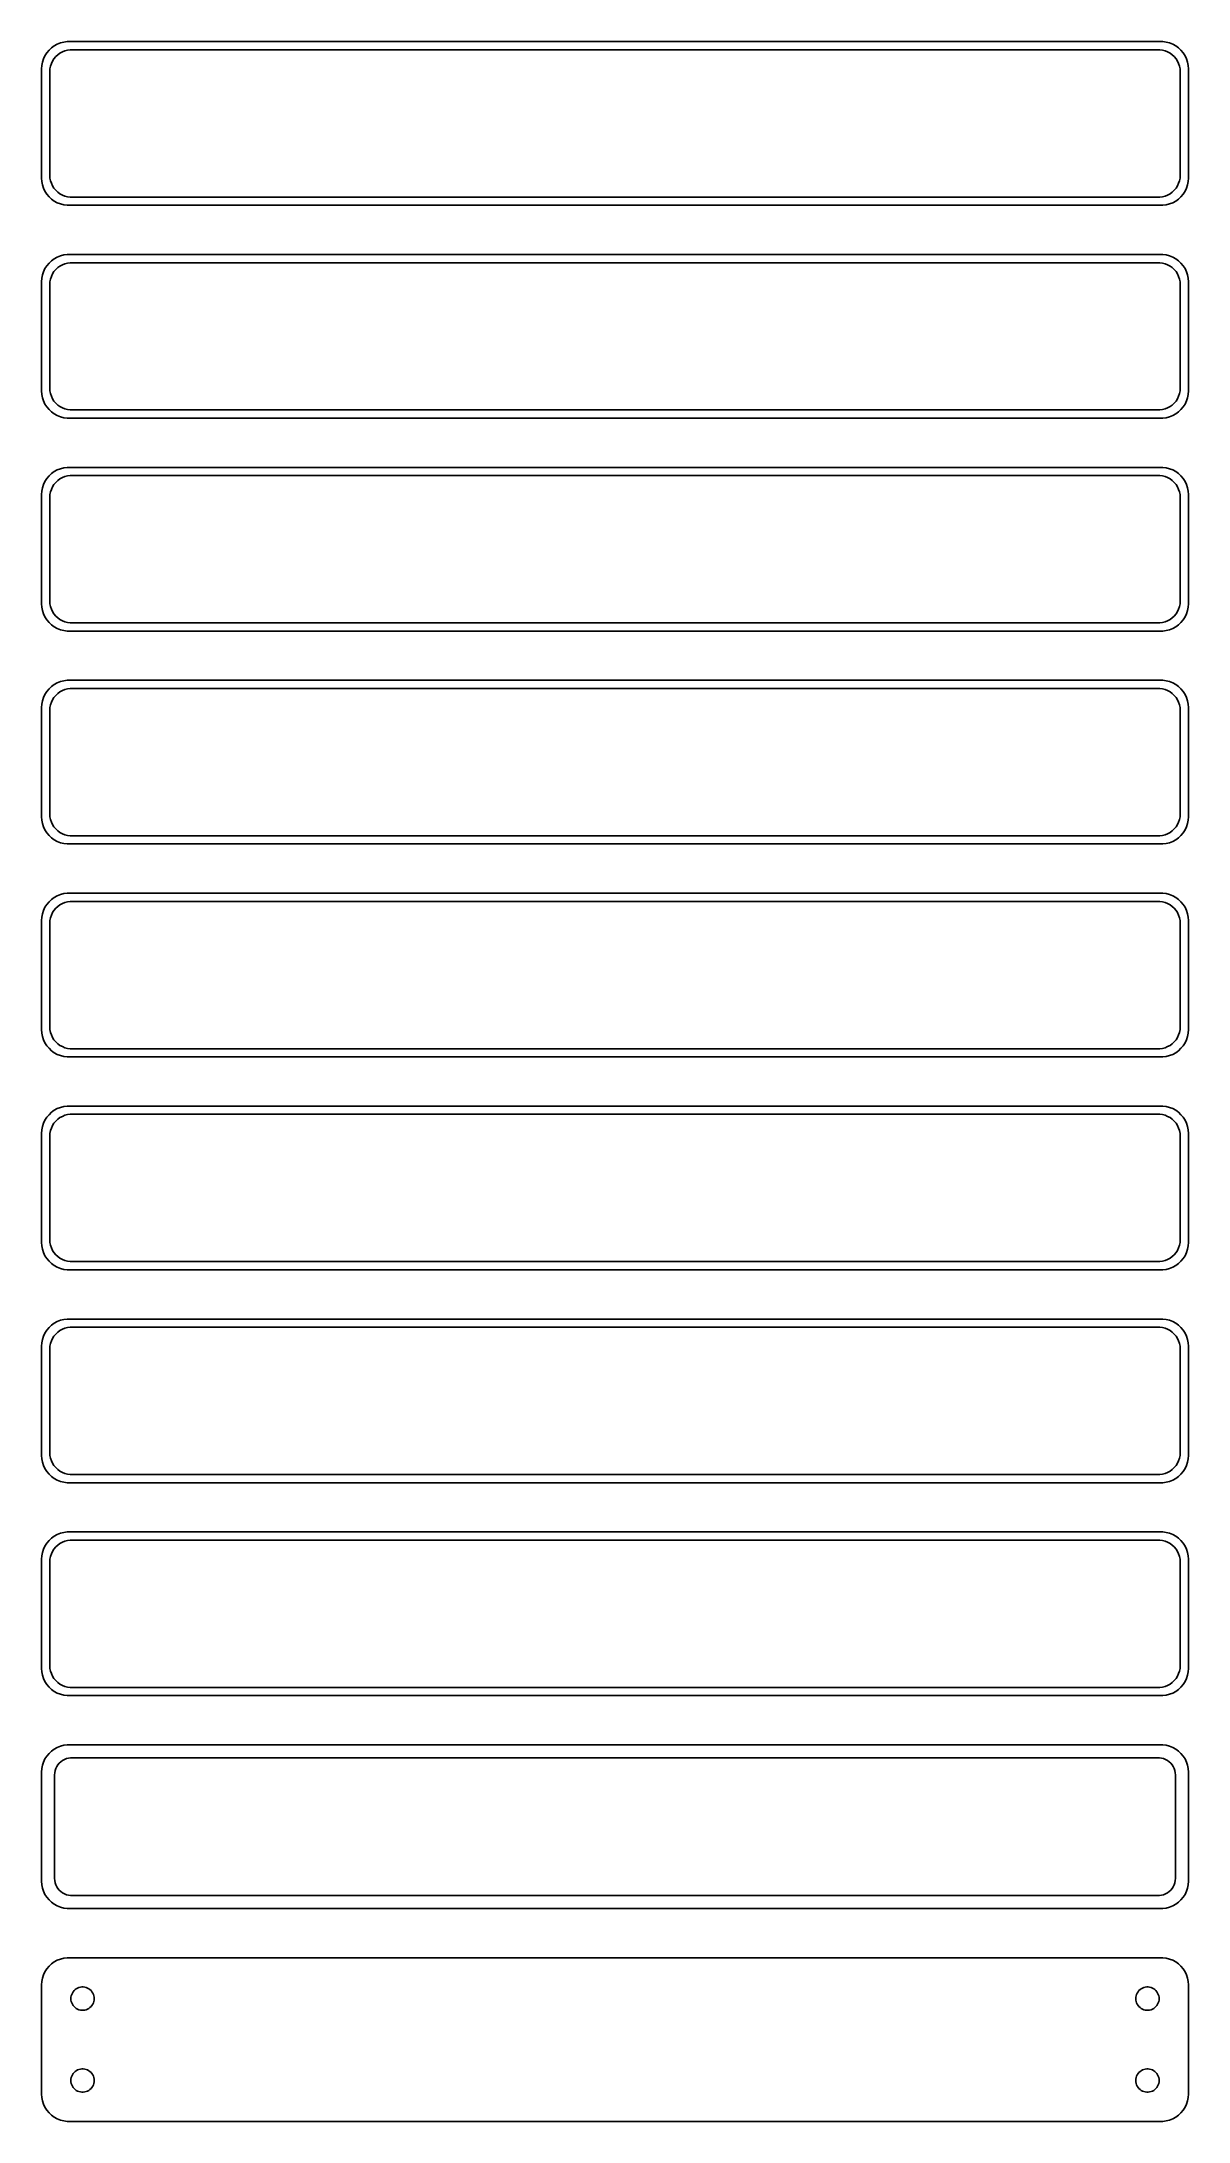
# Model space of a CAD drawing. Header units: metres. Extents: x -105 to 105, y 375 to 756.
import ezdxf

# ---------------------------------------------------------------- set-up
doc = ezdxf.new("R2010")
doc.units = ezdxf.units.M

msp = doc.modelspace()

# ---------------------------------------------------------------- linework, layer by layer
for p, q in [((-103.645, 754.423), (-104.045, 753.939)), ((-103.187, 754.853), (-103.645, 754.423)), ((-102.679, 755.222), (-103.187, 754.853)), ((-102.129, 755.524), (-102.679, 755.222)), ((-101.545, 755.755), (-102.129, 755.524)), ((-100.937, 755.911), (-101.545, 755.755)), ((-100.314, 755.99), (-100.937, 755.911)), ((-100.736, 754.304), (-100.25, 754.429)), ((100.314, 755.99), (-100.314, 755.99)), ((-100.25, 754.429), (-99.7512, 754.492)), ((-99.7512, 754.492), (99.7512, 754.492)), ((99.7512, 754.492), (100.25, 754.429)), ((100.25, 754.429), (100.736, 754.304)), ((100.937, 755.911), (100.314, 755.99)), ((101.545, 755.755), (100.937, 755.911)), ((102.129, 755.524), (101.545, 755.755)), ((102.679, 755.222), (102.129, 755.524)), ((103.187, 754.853), (102.679, 755.222)), ((103.645, 754.423), (103.187, 754.853)), ((104.045, 753.939), (103.645, 754.423)), ((-104.961, 751.627), (-105, 751)), ((-105, 751), (-105, 731)), ((-104.843, 752.243), (-104.961, 751.627)), ((-104.649, 752.841), (-104.843, 752.243)), ((-104.382, 753.409), (-104.649, 752.841)), ((-104.045, 753.939), (-104.382, 753.409)), ((-103.5, 750.5), (-103.468, 751.001)), ((-103.468, 751.001), (-103.374, 751.495)), ((-103.374, 751.495), (-103.219, 751.972)), ((-103.219, 751.972), (-103.005, 752.427)), ((-103.005, 752.427), (-102.736, 752.851)), ((-102.736, 752.851), (-102.416, 753.238)), ((-102.416, 753.238), (-102.05, 753.582)), ((-102.05, 753.582), (-101.643, 753.877)), ((-101.643, 753.877), (-101.203, 754.119)), ((-101.203, 754.119), (-100.736, 754.304)), ((100.736, 754.304), (101.203, 754.119)), ((101.203, 754.119), (101.643, 753.877)), ((101.643, 753.877), (102.05, 753.582)), ((102.05, 753.582), (102.416, 753.238)), ((102.416, 753.238), (102.736, 752.851)), ((102.736, 752.851), (103.005, 752.427)), ((103.005, 752.427), (103.219, 751.972)), ((103.219, 751.972), (103.374, 751.495)), ((103.374, 751.495), (103.468, 751.001)), ((103.468, 751.001), (103.5, 750.5)), ((104.382, 753.409), (104.045, 753.939)), ((104.649, 752.841), (104.382, 753.409)), ((104.843, 752.243), (104.649, 752.841)), ((104.961, 751.627), (104.843, 752.243)), ((105, 751), (104.961, 751.627)), ((105, 731), (105, 751)), ((-103.5, 731.5), (-103.5, 750.5)), ((103.5, 750.5), (103.5, 731.5)), ((-103.468, 730.999), (-103.5, 731.5)), ((103.5, 731.5), (103.468, 730.999)), ((-105, 731), (-104.961, 730.373)), ((-104.961, 730.373), (-104.843, 729.757)), ((-104.843, 729.757), (-104.649, 729.159)), ((-104.649, 729.159), (-104.382, 728.591)), ((-104.382, 728.591), (-104.045, 728.061)), ((-104.045, 728.061), (-103.645, 727.577)), ((-103.374, 730.505), (-103.468, 730.999)), ((-103.219, 730.028), (-103.374, 730.505)), ((-103.005, 729.573), (-103.219, 730.028)), ((-102.736, 729.149), (-103.005, 729.573)), ((-102.416, 728.762), (-102.736, 729.149)), ((-102.05, 728.418), (-102.416, 728.762)), ((-101.643, 728.123), (-102.05, 728.418)), ((-101.203, 727.881), (-101.643, 728.123)), ((-100.736, 727.696), (-101.203, 727.881)), ((-100.25, 727.571), (-100.736, 727.696)), ((100.736, 727.696), (100.25, 727.571)), ((101.203, 727.881), (100.736, 727.696)), ((101.643, 728.123), (101.203, 727.881)), ((102.05, 728.418), (101.643, 728.123)), ((102.416, 728.762), (102.05, 728.418)), ((102.736, 729.149), (102.416, 728.762)), ((103.005, 729.573), (102.736, 729.149)), ((103.219, 730.028), (103.005, 729.573)), ((103.374, 730.505), (103.219, 730.028)), ((103.468, 730.999), (103.374, 730.505)), ((103.645, 727.577), (104.045, 728.061)), ((104.045, 728.061), (104.382, 728.591)), ((104.382, 728.591), (104.649, 729.159)), ((104.649, 729.159), (104.843, 729.757)), ((104.843, 729.757), (104.961, 730.373)), ((104.961, 730.373), (105, 731)), ((-103.645, 727.577), (-103.187, 727.147)), ((-103.187, 727.147), (-102.679, 726.778)), ((-102.679, 726.778), (-102.129, 726.476)), ((-102.129, 726.476), (-101.545, 726.245)), ((-101.545, 726.245), (-100.937, 726.089)), ((-100.937, 726.089), (-100.314, 726.01)), ((-100.314, 726.01), (100.314, 726.01)), ((-99.7512, 727.508), (-100.25, 727.571)), ((99.7512, 727.508), (-99.7512, 727.508)), ((100.25, 727.571), (99.7512, 727.508)), ((100.314, 726.01), (100.937, 726.089)), ((100.937, 726.089), (101.545, 726.245)), ((101.545, 726.245), (102.129, 726.476)), ((102.129, 726.476), (102.679, 726.778)), ((102.679, 726.778), (103.187, 727.147)), ((103.187, 727.147), (103.645, 727.577)), ((-102.129, 716.524), (-102.679, 716.222)), ((-101.545, 716.755), (-102.129, 716.524)), ((-100.937, 716.911), (-101.545, 716.755)), ((-100.314, 716.99), (-100.937, 716.911)), ((100.314, 716.99), (-100.314, 716.99)), ((100.937, 716.911), (100.314, 716.99)), ((101.545, 716.755), (100.937, 716.911)), ((102.129, 716.524), (101.545, 716.755)), ((102.679, 716.222), (102.129, 716.524)), ((-104.961, 712.627), (-105, 712)), ((-104.843, 713.243), (-104.961, 712.627)), ((-104.649, 713.841), (-104.843, 713.243)), ((-104.382, 714.409), (-104.649, 713.841)), ((-104.045, 714.939), (-104.382, 714.409)), ((-103.645, 715.423), (-104.045, 714.939)), ((-103.187, 715.853), (-103.645, 715.423)), ((-103.468, 712.001), (-103.374, 712.495)), ((-103.374, 712.495), (-103.219, 712.972)), ((-103.219, 712.972), (-103.005, 713.427)), ((-102.679, 716.222), (-103.187, 715.853)), ((-103.005, 713.427), (-102.736, 713.851)), ((-102.736, 713.851), (-102.416, 714.238)), ((-102.416, 714.238), (-102.05, 714.582)), ((-102.05, 714.582), (-101.643, 714.877)), ((-101.643, 714.877), (-101.203, 715.119)), ((-101.203, 715.119), (-100.736, 715.304)), ((-100.736, 715.304), (-100.25, 715.429)), ((-100.25, 715.429), (-99.7512, 715.492)), ((-99.7512, 715.492), (99.7512, 715.492)), ((99.7512, 715.492), (100.25, 715.429)), ((100.25, 715.429), (100.736, 715.304)), ((100.736, 715.304), (101.203, 715.119)), ((101.203, 715.119), (101.643, 714.877)), ((101.643, 714.877), (102.05, 714.582)), ((102.05, 714.582), (102.416, 714.238)), ((102.416, 714.238), (102.736, 713.851)), ((103.187, 715.853), (102.679, 716.222)), ((102.736, 713.851), (103.005, 713.427)), ((103.005, 713.427), (103.219, 712.972)), ((103.645, 715.423), (103.187, 715.853)), ((103.219, 712.972), (103.374, 712.495)), ((103.374, 712.495), (103.468, 712.001)), ((104.045, 714.939), (103.645, 715.423)), ((104.382, 714.409), (104.045, 714.939)), ((104.649, 713.841), (104.382, 714.409)), ((104.843, 713.243), (104.649, 713.841)), ((104.961, 712.627), (104.843, 713.243)), ((105, 712), (104.961, 712.627)), ((-105, 712), (-105, 692)), ((-103.5, 711.5), (-103.468, 712.001)), ((-103.5, 692.5), (-103.5, 711.5)), ((103.468, 712.001), (103.5, 711.5)), ((103.5, 711.5), (103.5, 692.5)), ((105, 692), (105, 712)), ((-105, 692), (-104.961, 691.373)), ((-104.961, 691.373), (-104.843, 690.757)), ((-104.843, 690.757), (-104.649, 690.159)), ((-104.649, 690.159), (-104.382, 689.591)), ((-104.382, 689.591), (-104.045, 689.061)), ((-103.468, 691.999), (-103.5, 692.5)), ((-103.374, 691.505), (-103.468, 691.999)), ((-103.219, 691.028), (-103.374, 691.505)), ((-103.005, 690.573), (-103.219, 691.028)), ((-102.736, 690.149), (-103.005, 690.573)), ((-102.416, 689.762), (-102.736, 690.149)), ((-102.05, 689.418), (-102.416, 689.762)), ((102.416, 689.762), (102.05, 689.418)), ((102.736, 690.149), (102.416, 689.762)), ((103.005, 690.573), (102.736, 690.149)), ((103.219, 691.028), (103.005, 690.573)), ((103.374, 691.505), (103.219, 691.028)), ((103.468, 691.999), (103.374, 691.505)), ((103.5, 692.5), (103.468, 691.999)), ((104.045, 689.061), (104.382, 689.591)), ((104.382, 689.591), (104.649, 690.159)), ((104.649, 690.159), (104.843, 690.757)), ((104.843, 690.757), (104.961, 691.373)), ((104.961, 691.373), (105, 692)), ((-104.045, 689.061), (-103.645, 688.577)), ((-103.645, 688.577), (-103.187, 688.147)), ((-103.187, 688.147), (-102.679, 687.778)), ((-102.679, 687.778), (-102.129, 687.476)), ((-102.129, 687.476), (-101.545, 687.245)), ((-101.643, 689.123), (-102.05, 689.418)), ((-101.203, 688.881), (-101.643, 689.123)), ((-101.545, 687.245), (-100.937, 687.089)), ((-100.736, 688.696), (-101.203, 688.881)), ((-100.937, 687.089), (-100.314, 687.01)), ((-100.25, 688.571), (-100.736, 688.696)), ((-100.314, 687.01), (100.314, 687.01)), ((-99.7512, 688.508), (-100.25, 688.571)), ((99.7512, 688.508), (-99.7512, 688.508)), ((100.25, 688.571), (99.7512, 688.508)), ((100.736, 688.696), (100.25, 688.571)), ((100.314, 687.01), (100.937, 687.089)), ((101.203, 688.881), (100.736, 688.696)), ((100.937, 687.089), (101.545, 687.245)), ((101.643, 689.123), (101.203, 688.881)), ((101.545, 687.245), (102.129, 687.476)), ((102.05, 689.418), (101.643, 689.123)), ((102.129, 687.476), (102.679, 687.778)), ((102.679, 687.778), (103.187, 688.147)), ((103.187, 688.147), (103.645, 688.577)), ((103.645, 688.577), (104.045, 689.061)), ((-104.649, 674.841), (-104.843, 674.243)), ((-104.382, 675.409), (-104.649, 674.841)), ((-104.045, 675.939), (-104.382, 675.409)), ((-103.645, 676.423), (-104.045, 675.939)), ((-103.187, 676.853), (-103.645, 676.423)), ((-103.219, 673.972), (-103.005, 674.427)), ((-102.679, 677.222), (-103.187, 676.853)), ((-103.005, 674.427), (-102.736, 674.851)), ((-102.736, 674.851), (-102.416, 675.238)), ((-102.129, 677.524), (-102.679, 677.222)), ((-102.416, 675.238), (-102.05, 675.582)), ((-101.545, 677.755), (-102.129, 677.524)), ((-102.05, 675.582), (-101.643, 675.877)), ((-101.643, 675.877), (-101.203, 676.119)), ((-100.937, 677.911), (-101.545, 677.755)), ((-101.203, 676.119), (-100.736, 676.304)), ((-100.314, 677.99), (-100.937, 677.911)), ((-100.736, 676.304), (-100.25, 676.429)), ((100.314, 677.99), (-100.314, 677.99)), ((-100.25, 676.429), (-99.7512, 676.492)), ((-99.7512, 676.492), (99.7512, 676.492)), ((99.7512, 676.492), (100.25, 676.429)), ((100.25, 676.429), (100.736, 676.304)), ((100.937, 677.911), (100.314, 677.99)), ((100.736, 676.304), (101.203, 676.119)), ((101.545, 677.755), (100.937, 677.911)), ((101.203, 676.119), (101.643, 675.877)), ((102.129, 677.524), (101.545, 677.755)), ((101.643, 675.877), (102.05, 675.582)), ((102.05, 675.582), (102.416, 675.238)), ((102.679, 677.222), (102.129, 677.524)), ((102.416, 675.238), (102.736, 674.851)), ((103.187, 676.853), (102.679, 677.222)), ((102.736, 674.851), (103.005, 674.427)), ((103.005, 674.427), (103.219, 673.972)), ((103.645, 676.423), (103.187, 676.853)), ((104.045, 675.939), (103.645, 676.423)), ((104.382, 675.409), (104.045, 675.939)), ((104.649, 674.841), (104.382, 675.409)), ((104.843, 674.243), (104.649, 674.841)), ((-104.961, 673.627), (-105, 673)), ((-105, 673), (-105, 653)), ((-104.843, 674.243), (-104.961, 673.627)), ((-103.5, 672.5), (-103.468, 673.001)), ((-103.5, 653.5), (-103.5, 672.5)), ((-103.468, 673.001), (-103.374, 673.495)), ((-103.374, 673.495), (-103.219, 673.972)), ((103.219, 673.972), (103.374, 673.495)), ((103.374, 673.495), (103.468, 673.001)), ((103.468, 673.001), (103.5, 672.5)), ((103.5, 672.5), (103.5, 653.5)), ((104.961, 673.627), (104.843, 674.243)), ((105, 673), (104.961, 673.627)), ((105, 653), (105, 673)), ((-105, 653), (-104.961, 652.373)), ((-104.961, 652.373), (-104.843, 651.757)), ((-104.843, 651.757), (-104.649, 651.159)), ((-103.468, 652.999), (-103.5, 653.5)), ((-103.374, 652.505), (-103.468, 652.999)), ((-103.219, 652.028), (-103.374, 652.505)), ((-103.005, 651.573), (-103.219, 652.028)), ((-102.736, 651.149), (-103.005, 651.573)), ((103.005, 651.573), (102.736, 651.149)), ((103.219, 652.028), (103.005, 651.573)), ((103.374, 652.505), (103.219, 652.028)), ((103.468, 652.999), (103.374, 652.505)), ((103.5, 653.5), (103.468, 652.999)), ((104.649, 651.159), (104.843, 651.757)), ((104.843, 651.757), (104.961, 652.373)), ((104.961, 652.373), (105, 653)), ((-104.649, 651.159), (-104.382, 650.591)), ((-104.382, 650.591), (-104.045, 650.061)), ((-104.045, 650.061), (-103.645, 649.577)), ((-103.645, 649.577), (-103.187, 649.147)), ((-103.187, 649.147), (-102.679, 648.778)), ((-102.416, 650.762), (-102.736, 651.149)), ((-102.679, 648.778), (-102.129, 648.476)), ((-102.05, 650.418), (-102.416, 650.762)), ((-102.129, 648.476), (-101.545, 648.245)), ((-101.643, 650.123), (-102.05, 650.418)), ((-101.203, 649.881), (-101.643, 650.123)), ((-101.545, 648.245), (-100.937, 648.089)), ((-100.736, 649.696), (-101.203, 649.881)), ((-100.937, 648.089), (-100.314, 648.01)), ((-100.25, 649.571), (-100.736, 649.696)), ((-100.314, 648.01), (100.314, 648.01)), ((-99.7512, 649.508), (-100.25, 649.571)), ((99.7512, 649.508), (-99.7512, 649.508)), ((100.25, 649.571), (99.7512, 649.508)), ((100.736, 649.696), (100.25, 649.571)), ((100.314, 648.01), (100.937, 648.089)), ((101.203, 649.881), (100.736, 649.696)), ((100.937, 648.089), (101.545, 648.245)), ((101.643, 650.123), (101.203, 649.881)), ((101.545, 648.245), (102.129, 648.476)), ((102.05, 650.418), (101.643, 650.123)), ((102.416, 650.762), (102.05, 650.418)), ((102.129, 648.476), (102.679, 648.778)), ((102.736, 651.149), (102.416, 650.762)), ((102.679, 648.778), (103.187, 649.147)), ((103.187, 649.147), (103.645, 649.577)), ((103.645, 649.577), (104.045, 650.061)), ((104.045, 650.061), (104.382, 650.591)), ((104.382, 650.591), (104.649, 651.159)), ((-104.382, 636.409), (-104.649, 635.841)), ((-104.045, 636.939), (-104.382, 636.409)), ((-103.645, 637.423), (-104.045, 636.939)), ((-103.187, 637.853), (-103.645, 637.423)), ((-102.679, 638.222), (-103.187, 637.853)), ((-102.736, 635.851), (-102.416, 636.238)), ((-102.129, 638.524), (-102.679, 638.222)), ((-102.416, 636.238), (-102.05, 636.582)), ((-101.545, 638.755), (-102.129, 638.524)), ((-102.05, 636.582), (-101.643, 636.877)), ((-101.643, 636.877), (-101.203, 637.119)), ((-100.937, 638.911), (-101.545, 638.755)), ((-101.203, 637.119), (-100.736, 637.304)), ((-100.314, 638.99), (-100.937, 638.911)), ((-100.736, 637.304), (-100.25, 637.429)), ((100.314, 638.99), (-100.314, 638.99)), ((-100.25, 637.429), (-99.7512, 637.492)), ((-99.7512, 637.492), (99.7512, 637.492)), ((99.7512, 637.492), (100.25, 637.429)), ((100.25, 637.429), (100.736, 637.304)), ((100.937, 638.911), (100.314, 638.99)), ((100.736, 637.304), (101.203, 637.119)), ((101.545, 638.755), (100.937, 638.911)), ((101.203, 637.119), (101.643, 636.877)), ((102.129, 638.524), (101.545, 638.755)), ((101.643, 636.877), (102.05, 636.582)), ((102.05, 636.582), (102.416, 636.238)), ((102.679, 638.222), (102.129, 638.524)), ((102.416, 636.238), (102.736, 635.851)), ((103.187, 637.853), (102.679, 638.222)), ((103.645, 637.423), (103.187, 637.853)), ((104.045, 636.939), (103.645, 637.423)), ((104.382, 636.409), (104.045, 636.939)), ((104.649, 635.841), (104.382, 636.409)), ((-104.961, 634.627), (-105, 634)), ((-105, 634), (-105, 614)), ((-104.843, 635.243), (-104.961, 634.627)), ((-104.649, 635.841), (-104.843, 635.243)), ((-103.5, 633.5), (-103.468, 634.001)), ((-103.5, 614.5), (-103.5, 633.5)), ((-103.468, 634.001), (-103.374, 634.495)), ((-103.374, 634.495), (-103.219, 634.972)), ((-103.219, 634.972), (-103.005, 635.427)), ((-103.005, 635.427), (-102.736, 635.851)), ((102.736, 635.851), (103.005, 635.427)), ((103.005, 635.427), (103.219, 634.972)), ((103.219, 634.972), (103.374, 634.495)), ((103.374, 634.495), (103.468, 634.001)), ((103.468, 634.001), (103.5, 633.5)), ((103.5, 633.5), (103.5, 614.5)), ((104.843, 635.243), (104.649, 635.841)), ((104.961, 634.627), (104.843, 635.243)), ((105, 634), (104.961, 634.627)), ((105, 614), (105, 634)), ((-105, 614), (-104.961, 613.373)), ((-103.468, 613.999), (-103.5, 614.5)), ((-103.374, 613.505), (-103.468, 613.999)), ((-103.219, 613.028), (-103.374, 613.505)), ((103.374, 613.505), (103.219, 613.028)), ((103.468, 613.999), (103.374, 613.505)), ((103.5, 614.5), (103.468, 613.999)), ((104.961, 613.373), (105, 614)), ((-104.961, 613.373), (-104.843, 612.757)), ((-104.843, 612.757), (-104.649, 612.159)), ((-104.649, 612.159), (-104.382, 611.591)), ((-104.382, 611.591), (-104.045, 611.061)), ((-104.045, 611.061), (-103.645, 610.577)), ((-103.645, 610.577), (-103.187, 610.147)), ((-103.005, 612.573), (-103.219, 613.028)), ((-103.187, 610.147), (-102.679, 609.778)), ((-102.736, 612.149), (-103.005, 612.573)), ((-102.416, 611.762), (-102.736, 612.149)), ((-102.679, 609.778), (-102.129, 609.476)), ((-102.05, 611.418), (-102.416, 611.762)), ((-101.643, 611.123), (-102.05, 611.418)), ((-101.203, 610.881), (-101.643, 611.123)), ((-100.736, 610.696), (-101.203, 610.881)), ((-100.25, 610.571), (-100.736, 610.696)), ((-99.7512, 610.508), (-100.25, 610.571)), ((99.7512, 610.508), (-99.7512, 610.508)), ((100.25, 610.571), (99.7512, 610.508)), ((100.736, 610.696), (100.25, 610.571)), ((101.203, 610.881), (100.736, 610.696)), ((101.643, 611.123), (101.203, 610.881)), ((102.05, 611.418), (101.643, 611.123)), ((102.416, 611.762), (102.05, 611.418)), ((102.129, 609.476), (102.679, 609.778)), ((102.736, 612.149), (102.416, 611.762)), ((102.679, 609.778), (103.187, 610.147)), ((103.005, 612.573), (102.736, 612.149)), ((103.219, 613.028), (103.005, 612.573)), ((103.187, 610.147), (103.645, 610.577)), ((103.645, 610.577), (104.045, 611.061)), ((104.045, 611.061), (104.382, 611.591)), ((104.382, 611.591), (104.649, 612.159)), ((104.649, 612.159), (104.843, 612.757)), ((104.843, 612.757), (104.961, 613.373)), ((-102.129, 609.476), (-101.545, 609.245)), ((-101.545, 609.245), (-100.937, 609.089)), ((-100.937, 609.089), (-100.314, 609.01)), ((-100.314, 609.01), (100.314, 609.01)), ((100.314, 609.01), (100.937, 609.089)), ((100.937, 609.089), (101.545, 609.245)), ((101.545, 609.245), (102.129, 609.476)), ((-103.645, 598.423), (-104.045, 597.939)), ((-103.187, 598.853), (-103.645, 598.423)), ((-102.679, 599.222), (-103.187, 598.853)), ((-102.129, 599.524), (-102.679, 599.222)), ((-101.545, 599.755), (-102.129, 599.524)), ((-100.937, 599.911), (-101.545, 599.755)), ((-101.203, 598.119), (-100.736, 598.304)), ((-100.314, 599.99), (-100.937, 599.911)), ((-100.736, 598.304), (-100.25, 598.429)), ((100.314, 599.99), (-100.314, 599.99)), ((-100.25, 598.429), (-99.7512, 598.492)), ((-99.7512, 598.492), (99.7512, 598.492)), ((99.7512, 598.492), (100.25, 598.429)), ((100.25, 598.429), (100.736, 598.304)), ((100.937, 599.911), (100.314, 599.99)), ((100.736, 598.304), (101.203, 598.119)), ((101.545, 599.755), (100.937, 599.911)), ((102.129, 599.524), (101.545, 599.755)), ((102.679, 599.222), (102.129, 599.524)), ((103.187, 598.853), (102.679, 599.222)), ((103.645, 598.423), (103.187, 598.853)), ((104.045, 597.939), (103.645, 598.423)), ((-104.961, 595.627), (-105, 595)), ((-105, 595), (-105, 575)), ((-104.843, 596.243), (-104.961, 595.627)), ((-104.649, 596.841), (-104.843, 596.243)), ((-104.382, 597.409), (-104.649, 596.841)), ((-104.045, 597.939), (-104.382, 597.409)), ((-103.5, 594.5), (-103.468, 595.001)), ((-103.5, 575.5), (-103.5, 594.5)), ((-103.468, 595.001), (-103.374, 595.495)), ((-103.374, 595.495), (-103.219, 595.972)), ((-103.219, 595.972), (-103.005, 596.427)), ((-103.005, 596.427), (-102.736, 596.851)), ((-102.736, 596.851), (-102.416, 597.238)), ((-102.416, 597.238), (-102.05, 597.582)), ((-102.05, 597.582), (-101.643, 597.877)), ((-101.643, 597.877), (-101.203, 598.119)), ((101.203, 598.119), (101.643, 597.877)), ((101.643, 597.877), (102.05, 597.582)), ((102.05, 597.582), (102.416, 597.238)), ((102.416, 597.238), (102.736, 596.851)), ((102.736, 596.851), (103.005, 596.427)), ((103.005, 596.427), (103.219, 595.972)), ((103.219, 595.972), (103.374, 595.495)), ((103.374, 595.495), (103.468, 595.001)), ((103.468, 595.001), (103.5, 594.5)), ((103.5, 594.5), (103.5, 575.5)), ((104.382, 597.409), (104.045, 597.939)), ((104.649, 596.841), (104.382, 597.409)), ((104.843, 596.243), (104.649, 596.841)), ((104.961, 595.627), (104.843, 596.243)), ((105, 595), (104.961, 595.627)), ((105, 575), (105, 595)), ((-103.468, 574.999), (-103.5, 575.5)), ((103.5, 575.5), (103.468, 574.999)), ((-105, 575), (-104.961, 574.373)), ((-104.961, 574.373), (-104.843, 573.757)), ((-104.843, 573.757), (-104.649, 573.159)), ((-104.649, 573.159), (-104.382, 572.591)), ((-104.382, 572.591), (-104.045, 572.061)), ((-104.045, 572.061), (-103.645, 571.577)), ((-103.645, 571.577), (-103.187, 571.147)), ((-103.374, 574.505), (-103.468, 574.999)), ((-103.219, 574.028), (-103.374, 574.505)), ((-103.005, 573.573), (-103.219, 574.028)), ((-102.736, 573.149), (-103.005, 573.573)), ((-102.416, 572.762), (-102.736, 573.149)), ((-102.05, 572.418), (-102.416, 572.762)), ((-101.643, 572.123), (-102.05, 572.418)), ((-101.203, 571.881), (-101.643, 572.123)), ((-100.736, 571.696), (-101.203, 571.881)), ((-100.25, 571.571), (-100.736, 571.696)), ((-99.7512, 571.508), (-100.25, 571.571)), ((99.7512, 571.508), (-99.7512, 571.508)), ((100.25, 571.571), (99.7512, 571.508)), ((100.736, 571.696), (100.25, 571.571)), ((101.203, 571.881), (100.736, 571.696)), ((101.643, 572.123), (101.203, 571.881)), ((102.05, 572.418), (101.643, 572.123)), ((102.416, 572.762), (102.05, 572.418)), ((102.736, 573.149), (102.416, 572.762)), ((103.005, 573.573), (102.736, 573.149)), ((103.219, 574.028), (103.005, 573.573)), ((103.187, 571.147), (103.645, 571.577)), ((103.374, 574.505), (103.219, 574.028)), ((103.468, 574.999), (103.374, 574.505)), ((103.645, 571.577), (104.045, 572.061)), ((104.045, 572.061), (104.382, 572.591)), ((104.382, 572.591), (104.649, 573.159)), ((104.649, 573.159), (104.843, 573.757)), ((104.843, 573.757), (104.961, 574.373)), ((104.961, 574.373), (105, 575)), ((-103.187, 571.147), (-102.679, 570.778)), ((-102.679, 570.778), (-102.129, 570.476)), ((-102.129, 570.476), (-101.545, 570.245)), ((-101.545, 570.245), (-100.937, 570.089)), ((-100.937, 570.089), (-100.314, 570.01)), ((-100.314, 570.01), (100.314, 570.01)), ((100.314, 570.01), (100.937, 570.089)), ((100.937, 570.089), (101.545, 570.245)), ((101.545, 570.245), (102.129, 570.476)), ((102.129, 570.476), (102.679, 570.778)), ((102.679, 570.778), (103.187, 571.147)), ((-102.679, 560.222), (-103.187, 559.853)), ((-102.129, 560.524), (-102.679, 560.222)), ((-101.545, 560.755), (-102.129, 560.524)), ((-100.937, 560.911), (-101.545, 560.755)), ((-100.314, 560.99), (-100.937, 560.911)), ((100.314, 560.99), (-100.314, 560.99)), ((100.937, 560.911), (100.314, 560.99)), ((101.545, 560.755), (100.937, 560.911)), ((102.129, 560.524), (101.545, 560.755)), ((102.679, 560.222), (102.129, 560.524)), ((103.187, 559.853), (102.679, 560.222)), ((-104.961, 556.627), (-105, 556)), ((-104.843, 557.243), (-104.961, 556.627)), ((-104.649, 557.841), (-104.843, 557.243)), ((-104.382, 558.409), (-104.649, 557.841)), ((-104.045, 558.939), (-104.382, 558.409)), ((-103.645, 559.423), (-104.045, 558.939)), ((-103.187, 559.853), (-103.645, 559.423)), ((-103.468, 556.001), (-103.374, 556.495)), ((-103.374, 556.495), (-103.219, 556.972)), ((-103.219, 556.972), (-103.005, 557.427)), ((-103.005, 557.427), (-102.736, 557.851)), ((-102.736, 557.851), (-102.416, 558.238)), ((-102.416, 558.238), (-102.05, 558.582)), ((-102.05, 558.582), (-101.643, 558.877)), ((-101.643, 558.877), (-101.203, 559.119)), ((-101.203, 559.119), (-100.736, 559.304)), ((-100.736, 559.304), (-100.25, 559.429)), ((-100.25, 559.429), (-99.7512, 559.492)), ((-99.7512, 559.492), (99.7512, 559.492)), ((99.7512, 559.492), (100.25, 559.429)), ((100.25, 559.429), (100.736, 559.304)), ((100.736, 559.304), (101.203, 559.119)), ((101.203, 559.119), (101.643, 558.877)), ((101.643, 558.877), (102.05, 558.582)), ((102.05, 558.582), (102.416, 558.238)), ((102.416, 558.238), (102.736, 557.851)), ((102.736, 557.851), (103.005, 557.427)), ((103.005, 557.427), (103.219, 556.972)), ((103.645, 559.423), (103.187, 559.853)), ((103.219, 556.972), (103.374, 556.495)), ((103.374, 556.495), (103.468, 556.001)), ((104.045, 558.939), (103.645, 559.423)), ((104.382, 558.409), (104.045, 558.939)), ((104.649, 557.841), (104.382, 558.409)), ((104.843, 557.243), (104.649, 557.841)), ((104.961, 556.627), (104.843, 557.243)), ((105, 556), (104.961, 556.627)), ((-105, 556), (-105, 536)), ((-103.5, 555.5), (-103.468, 556.001)), ((-103.5, 536.5), (-103.5, 555.5)), ((103.468, 556.001), (103.5, 555.5)), ((103.5, 555.5), (103.5, 536.5)), ((105, 536), (105, 556)), ((-105, 536), (-104.961, 535.373)), ((-104.961, 535.373), (-104.843, 534.757)), ((-104.843, 534.757), (-104.649, 534.159)), ((-104.649, 534.159), (-104.382, 533.591)), ((-104.382, 533.591), (-104.045, 533.061)), ((-103.468, 535.999), (-103.5, 536.5)), ((-103.374, 535.505), (-103.468, 535.999)), ((-103.219, 535.028), (-103.374, 535.505)), ((-103.005, 534.573), (-103.219, 535.028)), ((-102.736, 534.149), (-103.005, 534.573)), ((-102.416, 533.762), (-102.736, 534.149)), ((-102.05, 533.418), (-102.416, 533.762)), ((-101.643, 533.123), (-102.05, 533.418)), ((102.05, 533.418), (101.643, 533.123)), ((102.416, 533.762), (102.05, 533.418)), ((102.736, 534.149), (102.416, 533.762)), ((103.005, 534.573), (102.736, 534.149)), ((103.219, 535.028), (103.005, 534.573)), ((103.374, 535.505), (103.219, 535.028)), ((103.468, 535.999), (103.374, 535.505)), ((103.5, 536.5), (103.468, 535.999)), ((104.045, 533.061), (104.382, 533.591)), ((104.382, 533.591), (104.649, 534.159)), ((104.649, 534.159), (104.843, 534.757)), ((104.843, 534.757), (104.961, 535.373)), ((104.961, 535.373), (105, 536)), ((-104.045, 533.061), (-103.645, 532.577)), ((-103.645, 532.577), (-103.187, 532.147)), ((-103.187, 532.147), (-102.679, 531.778)), ((-102.679, 531.778), (-102.129, 531.476)), ((-102.129, 531.476), (-101.545, 531.245)), ((-101.203, 532.881), (-101.643, 533.123)), ((-101.545, 531.245), (-100.937, 531.089)), ((-100.736, 532.696), (-101.203, 532.881)), ((-100.937, 531.089), (-100.314, 531.01)), ((-100.25, 532.571), (-100.736, 532.696)), ((-100.314, 531.01), (100.314, 531.01)), ((-99.7512, 532.508), (-100.25, 532.571)), ((99.7512, 532.508), (-99.7512, 532.508)), ((100.25, 532.571), (99.7512, 532.508)), ((100.736, 532.696), (100.25, 532.571)), ((100.314, 531.01), (100.937, 531.089)), ((101.203, 532.881), (100.736, 532.696)), ((100.937, 531.089), (101.545, 531.245)), ((101.643, 533.123), (101.203, 532.881)), ((101.545, 531.245), (102.129, 531.476)), ((102.129, 531.476), (102.679, 531.778)), ((102.679, 531.778), (103.187, 532.147)), ((103.187, 532.147), (103.645, 532.577)), ((103.645, 532.577), (104.045, 533.061)), ((-100.314, 521.99), (-100.937, 521.911)), ((100.314, 521.99), (-100.314, 521.99)), ((100.937, 521.911), (100.314, 521.99)), ((-104.843, 518.243), (-104.961, 517.627)), ((-104.649, 518.841), (-104.843, 518.243)), ((-104.382, 519.409), (-104.649, 518.841)), ((-104.045, 519.939), (-104.382, 519.409)), ((-103.645, 520.423), (-104.045, 519.939)), ((-103.187, 520.853), (-103.645, 520.423)), ((-103.219, 517.972), (-103.005, 518.427)), ((-102.679, 521.222), (-103.187, 520.853)), ((-103.005, 518.427), (-102.736, 518.851)), ((-102.736, 518.851), (-102.416, 519.238)), ((-102.129, 521.524), (-102.679, 521.222)), ((-102.416, 519.238), (-102.05, 519.582)), ((-101.545, 521.755), (-102.129, 521.524)), ((-102.05, 519.582), (-101.643, 519.877)), ((-101.643, 519.877), (-101.203, 520.119)), ((-100.937, 521.911), (-101.545, 521.755)), ((-101.203, 520.119), (-100.736, 520.304)), ((-100.736, 520.304), (-100.25, 520.429)), ((-100.25, 520.429), (-99.7512, 520.492)), ((-99.7512, 520.492), (99.7512, 520.492)), ((99.7512, 520.492), (100.25, 520.429)), ((100.25, 520.429), (100.736, 520.304)), ((100.736, 520.304), (101.203, 520.119)), ((101.545, 521.755), (100.937, 521.911)), ((101.203, 520.119), (101.643, 519.877)), ((102.129, 521.524), (101.545, 521.755)), ((101.643, 519.877), (102.05, 519.582)), ((102.05, 519.582), (102.416, 519.238)), ((102.679, 521.222), (102.129, 521.524)), ((102.416, 519.238), (102.736, 518.851)), ((103.187, 520.853), (102.679, 521.222)), ((102.736, 518.851), (103.005, 518.427)), ((103.005, 518.427), (103.219, 517.972)), ((103.645, 520.423), (103.187, 520.853)), ((104.045, 519.939), (103.645, 520.423)), ((104.382, 519.409), (104.045, 519.939)), ((104.649, 518.841), (104.382, 519.409)), ((104.843, 518.243), (104.649, 518.841)), ((104.961, 517.627), (104.843, 518.243)), ((-104.961, 517.627), (-105, 517)), ((-105, 517), (-105, 497)), ((-103.5, 516.5), (-103.468, 517.001)), ((-103.5, 497.5), (-103.5, 516.5)), ((-103.468, 517.001), (-103.374, 517.495)), ((-103.374, 517.495), (-103.219, 517.972)), ((103.219, 517.972), (103.374, 517.495)), ((103.374, 517.495), (103.468, 517.001)), ((103.468, 517.001), (103.5, 516.5)), ((103.5, 516.5), (103.5, 497.5)), ((105, 517), (104.961, 517.627)), ((105, 497), (105, 517)), ((-105, 497), (-104.961, 496.373)), ((-104.961, 496.373), (-104.843, 495.757)), ((-104.843, 495.757), (-104.649, 495.159)), ((-103.468, 496.999), (-103.5, 497.5)), ((-103.374, 496.505), (-103.468, 496.999)), ((-103.219, 496.028), (-103.374, 496.505)), ((-103.005, 495.573), (-103.219, 496.028)), ((-102.736, 495.149), (-103.005, 495.573)), ((103.005, 495.573), (102.736, 495.149)), ((103.219, 496.028), (103.005, 495.573)), ((103.374, 496.505), (103.219, 496.028)), ((103.468, 496.999), (103.374, 496.505)), ((103.5, 497.5), (103.468, 496.999)), ((104.649, 495.159), (104.843, 495.757)), ((104.843, 495.757), (104.961, 496.373)), ((104.961, 496.373), (105, 497)), ((-104.649, 495.159), (-104.382, 494.591)), ((-104.382, 494.591), (-104.045, 494.061)), ((-104.045, 494.061), (-103.645, 493.577)), ((-103.645, 493.577), (-103.187, 493.147)), ((-103.187, 493.147), (-102.679, 492.778)), ((-102.416, 494.762), (-102.736, 495.149)), ((-102.679, 492.778), (-102.129, 492.476)), ((-102.05, 494.418), (-102.416, 494.762)), ((-102.129, 492.476), (-101.545, 492.245)), ((-101.643, 494.123), (-102.05, 494.418)), ((-101.203, 493.881), (-101.643, 494.123)), ((-101.545, 492.245), (-100.937, 492.089)), ((-100.736, 493.696), (-101.203, 493.881)), ((-100.937, 492.089), (-100.314, 492.01)), ((-100.25, 493.571), (-100.736, 493.696)), ((-100.314, 492.01), (100.314, 492.01)), ((-99.7512, 493.508), (-100.25, 493.571)), ((99.7512, 493.508), (-99.7512, 493.508)), ((100.25, 493.571), (99.7512, 493.508)), ((100.736, 493.696), (100.25, 493.571)), ((100.314, 492.01), (100.937, 492.089)), ((101.203, 493.881), (100.736, 493.696)), ((100.937, 492.089), (101.545, 492.245)), ((101.643, 494.123), (101.203, 493.881)), ((101.545, 492.245), (102.129, 492.476)), ((102.05, 494.418), (101.643, 494.123)), ((102.416, 494.762), (102.05, 494.418)), ((102.129, 492.476), (102.679, 492.778)), ((102.736, 495.149), (102.416, 494.762)), ((102.679, 492.778), (103.187, 493.147)), ((103.187, 493.147), (103.645, 493.577)), ((103.645, 493.577), (104.045, 494.061)), ((104.045, 494.061), (104.382, 494.591)), ((104.382, 494.591), (104.649, 495.159)), ((-104.382, 480.409), (-104.649, 479.841)), ((-104.045, 480.939), (-104.382, 480.409)), ((-103.645, 481.423), (-104.045, 480.939)), ((-103.187, 481.853), (-103.645, 481.423)), ((-102.679, 482.222), (-103.187, 481.853)), ((-102.736, 479.851), (-102.416, 480.238)), ((-102.129, 482.524), (-102.679, 482.222)), ((-102.416, 480.238), (-102.05, 480.582)), ((-101.545, 482.755), (-102.129, 482.524)), ((-102.05, 480.582), (-101.643, 480.877)), ((-101.643, 480.877), (-101.203, 481.119)), ((-100.937, 482.911), (-101.545, 482.755)), ((-101.203, 481.119), (-100.736, 481.304)), ((-100.314, 482.99), (-100.937, 482.911)), ((-100.736, 481.304), (-100.25, 481.429)), ((100.314, 482.99), (-100.314, 482.99)), ((-100.25, 481.429), (-99.7512, 481.492)), ((-99.7512, 481.492), (99.7512, 481.492)), ((99.7512, 481.492), (100.25, 481.429)), ((100.25, 481.429), (100.736, 481.304)), ((100.937, 482.911), (100.314, 482.99)), ((100.736, 481.304), (101.203, 481.119)), ((101.545, 482.755), (100.937, 482.911)), ((101.203, 481.119), (101.643, 480.877)), ((102.129, 482.524), (101.545, 482.755)), ((101.643, 480.877), (102.05, 480.582)), ((102.05, 480.582), (102.416, 480.238)), ((102.679, 482.222), (102.129, 482.524)), ((102.416, 480.238), (102.736, 479.851)), ((103.187, 481.853), (102.679, 482.222)), ((103.645, 481.423), (103.187, 481.853)), ((104.045, 480.939), (103.645, 481.423)), ((104.382, 480.409), (104.045, 480.939)), ((104.649, 479.841), (104.382, 480.409)), ((-104.961, 478.627), (-105, 478)), ((-105, 478), (-105, 458)), ((-104.843, 479.243), (-104.961, 478.627)), ((-104.649, 479.841), (-104.843, 479.243)), ((-103.5, 477.5), (-103.468, 478.001)), ((-103.5, 458.5), (-103.5, 477.5)), ((-103.468, 478.001), (-103.374, 478.495)), ((-103.374, 478.495), (-103.219, 478.972)), ((-103.219, 478.972), (-103.005, 479.427)), ((-103.005, 479.427), (-102.736, 479.851)), ((102.736, 479.851), (103.005, 479.427)), ((103.005, 479.427), (103.219, 478.972)), ((103.219, 478.972), (103.374, 478.495)), ((103.374, 478.495), (103.468, 478.001)), ((103.468, 478.001), (103.5, 477.5)), ((103.5, 477.5), (103.5, 458.5)), ((104.843, 479.243), (104.649, 479.841)), ((104.961, 478.627), (104.843, 479.243)), ((105, 478), (104.961, 478.627)), ((105, 458), (105, 478)), ((-105, 458), (-104.961, 457.373)), ((-104.961, 457.373), (-104.843, 456.757)), ((-103.468, 457.999), (-103.5, 458.5)), ((-103.374, 457.505), (-103.468, 457.999)), ((-103.219, 457.028), (-103.374, 457.505)), ((103.374, 457.505), (103.219, 457.028)), ((103.468, 457.999), (103.374, 457.505)), ((103.5, 458.5), (103.468, 457.999)), ((104.843, 456.757), (104.961, 457.373)), ((104.961, 457.373), (105, 458)), ((-104.843, 456.757), (-104.649, 456.159)), ((-104.649, 456.159), (-104.382, 455.591)), ((-104.382, 455.591), (-104.045, 455.061)), ((-104.045, 455.061), (-103.645, 454.577)), ((-103.645, 454.577), (-103.187, 454.147)), ((-103.005, 456.573), (-103.219, 457.028)), ((-103.187, 454.147), (-102.679, 453.778)), ((-102.736, 456.149), (-103.005, 456.573)), ((-102.416, 455.762), (-102.736, 456.149)), ((-102.679, 453.778), (-102.129, 453.476)), ((-102.05, 455.418), (-102.416, 455.762)), ((-102.129, 453.476), (-101.545, 453.245)), ((-101.643, 455.123), (-102.05, 455.418)), ((-101.203, 454.881), (-101.643, 455.123)), ((-100.736, 454.696), (-101.203, 454.881)), ((-100.25, 454.571), (-100.736, 454.696)), ((-99.7512, 454.508), (-100.25, 454.571)), ((99.7512, 454.508), (-99.7512, 454.508)), ((100.25, 454.571), (99.7512, 454.508)), ((100.736, 454.696), (100.25, 454.571)), ((101.203, 454.881), (100.736, 454.696)), ((101.643, 455.123), (101.203, 454.881)), ((101.545, 453.245), (102.129, 453.476)), ((102.05, 455.418), (101.643, 455.123)), ((102.416, 455.762), (102.05, 455.418)), ((102.129, 453.476), (102.679, 453.778)), ((102.736, 456.149), (102.416, 455.762)), ((102.679, 453.778), (103.187, 454.147)), ((103.005, 456.573), (102.736, 456.149)), ((103.219, 457.028), (103.005, 456.573)), ((103.187, 454.147), (103.645, 454.577)), ((103.645, 454.577), (104.045, 455.061)), ((104.045, 455.061), (104.382, 455.591)), ((104.382, 455.591), (104.649, 456.159)), ((104.649, 456.159), (104.843, 456.757)), ((-101.545, 453.245), (-100.937, 453.089)), ((-100.937, 453.089), (-100.314, 453.01)), ((-100.314, 453.01), (100.314, 453.01)), ((100.314, 453.01), (100.937, 453.089)), ((100.937, 453.089), (101.545, 453.245)), ((-104.045, 441.939), (-104.382, 441.409)), ((-103.645, 442.423), (-104.045, 441.939)), ((-103.187, 442.853), (-103.645, 442.423)), ((-102.679, 443.222), (-103.187, 442.853)), ((-102.129, 443.524), (-102.679, 443.222)), ((-101.545, 443.755), (-102.129, 443.524)), ((-100.937, 443.911), (-101.545, 443.755)), ((-100.314, 443.99), (-100.937, 443.911)), ((100.314, 443.99), (-100.314, 443.99)), ((100.937, 443.911), (100.314, 443.99)), ((101.545, 443.755), (100.937, 443.911)), ((102.129, 443.524), (101.545, 443.755)), ((102.679, 443.222), (102.129, 443.524)), ((103.187, 442.853), (102.679, 443.222)), ((103.645, 442.423), (103.187, 442.853)), ((104.045, 441.939), (103.645, 442.423)), ((104.382, 441.409), (104.045, 441.939)), ((-104.961, 439.627), (-105, 439)), ((-105, 439), (-105, 419)), ((-104.843, 440.243), (-104.961, 439.627)), ((-104.649, 440.841), (-104.843, 440.243)), ((-104.382, 441.409), (-104.649, 440.841)), ((-102.613, 438.5), (-102.588, 438.89)), ((-102.613, 419.5), (-102.613, 438.5)), ((-102.588, 438.89), (-102.515, 439.274)), ((-102.515, 439.274), (-102.394, 439.646)), ((-102.394, 439.646), (-102.228, 440)), ((-102.228, 440), (-102.018, 440.33)), ((-102.018, 440.33), (-101.769, 440.631)), ((-101.769, 440.631), (-101.484, 440.899)), ((-101.484, 440.899), (-101.168, 441.128)), ((-101.168, 441.128), (-100.825, 441.317)), ((-100.825, 441.317), (-100.462, 441.461)), ((-100.462, 441.461), (-100.083, 441.558)), ((-100.083, 441.558), (-99.6955, 441.607)), ((-99.6955, 441.607), (99.6955, 441.607)), ((99.6955, 441.607), (100.083, 441.558)), ((100.083, 441.558), (100.462, 441.461)), ((100.462, 441.461), (100.825, 441.317)), ((100.825, 441.317), (101.168, 441.128)), ((101.168, 441.128), (101.484, 440.899)), ((101.484, 440.899), (101.769, 440.631)), ((101.769, 440.631), (102.018, 440.33)), ((102.018, 440.33), (102.228, 440)), ((102.228, 440), (102.394, 439.646)), ((102.394, 439.646), (102.515, 439.274)), ((102.515, 439.274), (102.588, 438.89)), ((102.588, 438.89), (102.613, 438.5)), ((102.613, 438.5), (102.613, 419.5)), ((104.649, 440.841), (104.382, 441.409)), ((104.843, 440.243), (104.649, 440.841)), ((104.961, 439.627), (104.843, 440.243)), ((105, 439), (104.961, 439.627)), ((105, 419), (105, 439)), ((-102.588, 419.11), (-102.613, 419.5)), ((-102.515, 418.726), (-102.588, 419.11)), ((102.588, 419.11), (102.515, 418.726)), ((102.613, 419.5), (102.588, 419.11)), ((-105, 419), (-104.961, 418.373)), ((-104.961, 418.373), (-104.843, 417.757)), ((-104.843, 417.757), (-104.649, 417.159)), ((-104.649, 417.159), (-104.382, 416.591)), ((-104.382, 416.591), (-104.045, 416.061)), ((-104.045, 416.061), (-103.645, 415.577)), ((-103.645, 415.577), (-103.187, 415.147)), ((-102.394, 418.354), (-102.515, 418.726)), ((-102.228, 418), (-102.394, 418.354)), ((-102.018, 417.67), (-102.228, 418)), ((-101.769, 417.369), (-102.018, 417.67)), ((-101.484, 417.101), (-101.769, 417.369)), ((-101.168, 416.872), (-101.484, 417.101)), ((-100.825, 416.683), (-101.168, 416.872)), ((-100.462, 416.539), (-100.825, 416.683)), ((-100.083, 416.442), (-100.462, 416.539)), ((-99.6955, 416.393), (-100.083, 416.442)), ((99.6955, 416.393), (-99.6955, 416.393)), ((100.083, 416.442), (99.6955, 416.393)), ((100.462, 416.539), (100.083, 416.442)), ((100.825, 416.683), (100.462, 416.539)), ((101.168, 416.872), (100.825, 416.683)), ((101.484, 417.101), (101.168, 416.872)), ((101.769, 417.369), (101.484, 417.101)), ((102.018, 417.67), (101.769, 417.369)), ((102.228, 418), (102.018, 417.67)), ((102.394, 418.354), (102.228, 418)), ((102.515, 418.726), (102.394, 418.354)), ((103.187, 415.147), (103.645, 415.577)), ((103.645, 415.577), (104.045, 416.061)), ((104.045, 416.061), (104.382, 416.591)), ((104.382, 416.591), (104.649, 417.159)), ((104.649, 417.159), (104.843, 417.757)), ((104.843, 417.757), (104.961, 418.373)), ((104.961, 418.373), (105, 419)), ((-103.187, 415.147), (-102.679, 414.778)), ((-102.679, 414.778), (-102.129, 414.476)), ((-102.129, 414.476), (-101.545, 414.245)), ((-101.545, 414.245), (-100.937, 414.089)), ((-100.937, 414.089), (-100.314, 414.01)), ((-100.314, 414.01), (100.314, 414.01)), ((100.314, 414.01), (100.937, 414.089)), ((100.937, 414.089), (101.545, 414.245)), ((101.545, 414.245), (102.129, 414.476)), ((102.129, 414.476), (102.679, 414.778)), ((102.679, 414.778), (103.187, 415.147)), ((-103.187, 403.853), (-103.645, 403.423)), ((-102.679, 404.222), (-103.187, 403.853)), ((-102.129, 404.524), (-102.679, 404.222)), ((-101.545, 404.755), (-102.129, 404.524)), ((-100.937, 404.911), (-101.545, 404.755)), ((-100.314, 404.99), (-100.937, 404.911)), ((100.314, 404.99), (-100.314, 404.99)), ((100.937, 404.911), (100.314, 404.99)), ((101.545, 404.755), (100.937, 404.911)), ((102.129, 404.524), (101.545, 404.755)), ((102.679, 404.222), (102.129, 404.524)), ((103.187, 403.853), (102.679, 404.222)), ((103.645, 403.423), (103.187, 403.853)), ((-104.961, 400.627), (-105, 400)), ((-104.843, 401.243), (-104.961, 400.627)), ((-104.649, 401.841), (-104.843, 401.243)), ((-104.382, 402.409), (-104.649, 401.841)), ((-104.045, 402.939), (-104.382, 402.409)), ((-103.645, 403.423), (-104.045, 402.939)), ((104.045, 402.939), (103.645, 403.423)), ((104.382, 402.409), (104.045, 402.939)), ((104.649, 401.841), (104.382, 402.409)), ((104.843, 401.243), (104.649, 401.841)), ((104.961, 400.627), (104.843, 401.243)), ((105, 400), (104.961, 400.627)), ((-105, 400), (-105, 380)), ((-99.6353, 397.5), (-99.6185, 397.768)), ((-99.6185, 397.232), (-99.6353, 397.5)), ((-99.6185, 397.768), (-99.5682, 398.031)), ((-99.5682, 396.969), (-99.6185, 397.232)), ((-99.5682, 398.031), (-99.4853, 398.286)), ((-99.4853, 396.714), (-99.5682, 396.969)), ((-99.4853, 398.286), (-99.3712, 398.529)), ((-99.3712, 396.471), (-99.4853, 396.714)), ((-99.3712, 398.529), (-99.2275, 398.755)), ((-99.2275, 396.245), (-99.3712, 396.471)), ((-99.2275, 398.755), (-99.0566, 398.962)), ((-99.0566, 396.038), (-99.2275, 396.245)), ((-99.0566, 398.962), (-98.8611, 399.145)), ((-98.8611, 399.145), (-98.6441, 399.303)), ((-98.6441, 399.303), (-98.4092, 399.432)), ((-98.4092, 399.432), (-98.1598, 399.531)), ((-98.1598, 399.531), (-97.9001, 399.597)), ((-97.9001, 399.597), (-97.6341, 399.631)), ((-97.6341, 399.631), (-97.3659, 399.631)), ((-97.3659, 399.631), (-97.0999, 399.597)), ((-97.0999, 399.597), (-96.8401, 399.531)), ((-96.8401, 399.531), (-96.5908, 399.432)), ((-96.5908, 399.432), (-96.3559, 399.303)), ((-96.3559, 399.303), (-96.1389, 399.145)), ((-96.1389, 399.145), (-95.9434, 398.962)), ((-95.9434, 398.962), (-95.7725, 398.755)), ((-95.7725, 396.245), (-95.9434, 396.038)), ((-95.7725, 398.755), (-95.6288, 398.529)), ((-95.6288, 396.471), (-95.7725, 396.245)), ((-95.6288, 398.529), (-95.5146, 398.286)), ((-95.5146, 396.714), (-95.6288, 396.471)), ((-95.5146, 398.286), (-95.4318, 398.031)), ((-95.4318, 396.969), (-95.5146, 396.714)), ((-95.4318, 398.031), (-95.3815, 397.768)), ((-95.3815, 397.232), (-95.4318, 396.969)), ((-95.3815, 397.768), (-95.3647, 397.5)), ((-95.3647, 397.5), (-95.3815, 397.232)), ((95.3647, 397.5), (95.3815, 397.768)), ((95.3815, 397.232), (95.3647, 397.5)), ((95.3815, 397.768), (95.4318, 398.031)), ((95.4318, 396.969), (95.3815, 397.232)), ((95.4318, 398.031), (95.5146, 398.286)), ((95.5146, 396.714), (95.4318, 396.969)), ((95.5146, 398.286), (95.6288, 398.529)), ((95.6288, 396.471), (95.5146, 396.714)), ((95.6288, 398.529), (95.7725, 398.755)), ((95.7725, 396.245), (95.6288, 396.471)), ((95.7725, 398.755), (95.9434, 398.962)), ((95.9434, 396.038), (95.7725, 396.245)), ((95.9434, 398.962), (96.1389, 399.145)), ((96.1389, 399.145), (96.3559, 399.303)), ((96.3559, 399.303), (96.5908, 399.432)), ((96.5908, 399.432), (96.8401, 399.531)), ((96.8401, 399.531), (97.0999, 399.597)), ((97.0999, 399.597), (97.3659, 399.631)), ((97.3659, 399.631), (97.6341, 399.631)), ((97.6341, 399.631), (97.9001, 399.597)), ((97.9001, 399.597), (98.1598, 399.531)), ((98.1598, 399.531), (98.4092, 399.432)), ((98.4092, 399.432), (98.6441, 399.303)), ((98.6441, 399.303), (98.8611, 399.145)), ((98.8611, 399.145), (99.0566, 398.962)), ((99.0566, 398.962), (99.2275, 398.755)), ((99.2275, 396.245), (99.0566, 396.038)), ((99.2275, 398.755), (99.3712, 398.529)), ((99.3712, 396.471), (99.2275, 396.245)), ((99.3712, 398.529), (99.4853, 398.286)), ((99.4853, 396.714), (99.3712, 396.471)), ((99.4853, 398.286), (99.5682, 398.031)), ((99.5682, 396.969), (99.4853, 396.714)), ((99.5682, 398.031), (99.6185, 397.768)), ((99.6185, 397.232), (99.5682, 396.969)), ((99.6185, 397.768), (99.6353, 397.5)), ((99.6353, 397.5), (99.6185, 397.232)), ((105, 380), (105, 400)), ((-98.8611, 395.855), (-99.0566, 396.038)), ((-98.6441, 395.697), (-98.8611, 395.855)), ((-98.4092, 395.568), (-98.6441, 395.697)), ((-98.1598, 395.469), (-98.4092, 395.568)), ((-97.9001, 395.403), (-98.1598, 395.469)), ((-97.6341, 395.369), (-97.9001, 395.403)), ((-97.3659, 395.369), (-97.6341, 395.369)), ((-97.0999, 395.403), (-97.3659, 395.369)), ((-96.8401, 395.469), (-97.0999, 395.403)), ((-96.5908, 395.568), (-96.8401, 395.469)), ((-96.3559, 395.697), (-96.5908, 395.568)), ((-96.1389, 395.855), (-96.3559, 395.697)), ((-95.9434, 396.038), (-96.1389, 395.855)), ((96.1389, 395.855), (95.9434, 396.038)), ((96.3559, 395.697), (96.1389, 395.855)), ((96.5908, 395.568), (96.3559, 395.697)), ((96.8401, 395.469), (96.5908, 395.568)), ((97.0999, 395.403), (96.8401, 395.469)), ((97.3659, 395.369), (97.0999, 395.403)), ((97.6341, 395.369), (97.3659, 395.369)), ((97.9001, 395.403), (97.6341, 395.369)), ((98.1598, 395.469), (97.9001, 395.403)), ((98.4092, 395.568), (98.1598, 395.469)), ((98.6441, 395.697), (98.4092, 395.568)), ((98.8611, 395.855), (98.6441, 395.697)), ((99.0566, 396.038), (98.8611, 395.855)), ((-99.6353, 382.5), (-99.6185, 382.768)), ((-99.6185, 382.232), (-99.6353, 382.5)), ((-99.6185, 382.768), (-99.5682, 383.031)), ((-99.5682, 381.969), (-99.6185, 382.232)), ((-99.5682, 383.031), (-99.4853, 383.286)), ((-99.4853, 381.714), (-99.5682, 381.969)), ((-99.4853, 383.286), (-99.3712, 383.529)), ((-99.3712, 381.471), (-99.4853, 381.714)), ((-99.3712, 383.529), (-99.2275, 383.755)), ((-99.2275, 381.245), (-99.3712, 381.471)), ((-99.2275, 383.755), (-99.0566, 383.962)), ((-99.0566, 381.038), (-99.2275, 381.245)), ((-99.0566, 383.962), (-98.8611, 384.145)), ((-98.8611, 380.855), (-99.0566, 381.038)), ((-98.8611, 384.145), (-98.6441, 384.303)), ((-98.6441, 384.303), (-98.4092, 384.432)), ((-98.4092, 384.432), (-98.1598, 384.531)), ((-98.1598, 384.531), (-97.9001, 384.597)), ((-97.9001, 384.597), (-97.6341, 384.631)), ((-97.6341, 384.631), (-97.3659, 384.631)), ((-97.3659, 384.631), (-97.0999, 384.597)), ((-97.0999, 384.597), (-96.8401, 384.531)), ((-96.8401, 384.531), (-96.5908, 384.432)), ((-96.5908, 384.432), (-96.3559, 384.303)), ((-96.3559, 384.303), (-96.1389, 384.145)), ((-96.1389, 384.145), (-95.9434, 383.962)), ((-95.9434, 381.038), (-96.1389, 380.855)), ((-95.9434, 383.962), (-95.7725, 383.755)), ((-95.7725, 381.245), (-95.9434, 381.038)), ((-95.7725, 383.755), (-95.6288, 383.529)), ((-95.6288, 381.471), (-95.7725, 381.245)), ((-95.6288, 383.529), (-95.5146, 383.286)), ((-95.5146, 381.714), (-95.6288, 381.471)), ((-95.5146, 383.286), (-95.4318, 383.031)), ((-95.4318, 381.969), (-95.5146, 381.714)), ((-95.4318, 383.031), (-95.3815, 382.768)), ((-95.3815, 382.232), (-95.4318, 381.969)), ((-95.3815, 382.768), (-95.3647, 382.5)), ((-95.3647, 382.5), (-95.3815, 382.232)), ((95.3647, 382.5), (95.3815, 382.768)), ((95.3815, 382.232), (95.3647, 382.5)), ((95.3815, 382.768), (95.4318, 383.031)), ((95.4318, 381.969), (95.3815, 382.232)), ((95.4318, 383.031), (95.5146, 383.286)), ((95.5146, 381.714), (95.4318, 381.969)), ((95.5146, 383.286), (95.6288, 383.529)), ((95.6288, 381.471), (95.5146, 381.714)), ((95.6288, 383.529), (95.7725, 383.755)), ((95.7725, 381.245), (95.6288, 381.471)), ((95.7725, 383.755), (95.9434, 383.962)), ((95.9434, 381.038), (95.7725, 381.245)), ((95.9434, 383.962), (96.1389, 384.145)), ((96.1389, 380.855), (95.9434, 381.038)), ((96.1389, 384.145), (96.3559, 384.303)), ((96.3559, 384.303), (96.5908, 384.432)), ((96.5908, 384.432), (96.8401, 384.531)), ((96.8401, 384.531), (97.0999, 384.597)), ((97.0999, 384.597), (97.3659, 384.631)), ((97.3659, 384.631), (97.6341, 384.631)), ((97.6341, 384.631), (97.9001, 384.597)), ((97.9001, 384.597), (98.1598, 384.531)), ((98.1598, 384.531), (98.4092, 384.432)), ((98.4092, 384.432), (98.6441, 384.303)), ((98.6441, 384.303), (98.8611, 384.145)), ((98.8611, 384.145), (99.0566, 383.962)), ((99.0566, 381.038), (98.8611, 380.855)), ((99.0566, 383.962), (99.2275, 383.755)), ((99.2275, 381.245), (99.0566, 381.038)), ((99.2275, 383.755), (99.3712, 383.529)), ((99.3712, 381.471), (99.2275, 381.245)), ((99.3712, 383.529), (99.4853, 383.286)), ((99.4853, 381.714), (99.3712, 381.471)), ((99.4853, 383.286), (99.5682, 383.031)), ((99.5682, 381.969), (99.4853, 381.714)), ((99.5682, 383.031), (99.6185, 382.768)), ((99.6185, 382.232), (99.5682, 381.969)), ((99.6185, 382.768), (99.6353, 382.5)), ((99.6353, 382.5), (99.6185, 382.232)), ((-105, 380), (-104.961, 379.373)), ((-104.961, 379.373), (-104.843, 378.757)), ((-104.843, 378.757), (-104.649, 378.159)), ((-104.649, 378.159), (-104.382, 377.591)), ((-104.382, 377.591), (-104.045, 377.061)), ((-98.6441, 380.697), (-98.8611, 380.855)), ((-98.4092, 380.568), (-98.6441, 380.697)), ((-98.1598, 380.469), (-98.4092, 380.568)), ((-97.9001, 380.403), (-98.1598, 380.469)), ((-97.6341, 380.369), (-97.9001, 380.403)), ((-97.3659, 380.369), (-97.6341, 380.369)), ((-97.0999, 380.403), (-97.3659, 380.369)), ((-96.8401, 380.469), (-97.0999, 380.403)), ((-96.5908, 380.568), (-96.8401, 380.469)), ((-96.3559, 380.697), (-96.5908, 380.568)), ((-96.1389, 380.855), (-96.3559, 380.697)), ((96.3559, 380.697), (96.1389, 380.855)), ((96.5908, 380.568), (96.3559, 380.697)), ((96.8401, 380.469), (96.5908, 380.568)), ((97.0999, 380.403), (96.8401, 380.469)), ((97.3659, 380.369), (97.0999, 380.403)), ((97.6341, 380.369), (97.3659, 380.369)), ((97.9001, 380.403), (97.6341, 380.369)), ((98.1598, 380.469), (97.9001, 380.403)), ((98.4092, 380.568), (98.1598, 380.469)), ((98.6441, 380.697), (98.4092, 380.568)), ((98.8611, 380.855), (98.6441, 380.697)), ((104.045, 377.061), (104.382, 377.591)), ((104.382, 377.591), (104.649, 378.159)), ((104.649, 378.159), (104.843, 378.757)), ((104.843, 378.757), (104.961, 379.373)), ((104.961, 379.373), (105, 380)), ((-104.045, 377.061), (-103.645, 376.577)), ((-103.645, 376.577), (-103.187, 376.147)), ((-103.187, 376.147), (-102.679, 375.778)), ((-102.679, 375.778), (-102.129, 375.476)), ((-102.129, 375.476), (-101.545, 375.245)), ((-101.545, 375.245), (-100.937, 375.089)), ((-100.937, 375.089), (-100.314, 375.01)), ((-100.314, 375.01), (100.314, 375.01)), ((100.314, 375.01), (100.937, 375.089)), ((100.937, 375.089), (101.545, 375.245)), ((101.545, 375.245), (102.129, 375.476)), ((102.129, 375.476), (102.679, 375.778)), ((102.679, 375.778), (103.187, 376.147)), ((103.187, 376.147), (103.645, 376.577)), ((103.645, 376.577), (104.045, 377.061))]:
    msp.add_line(p, q)

doc.saveas('drawing.dxf')
